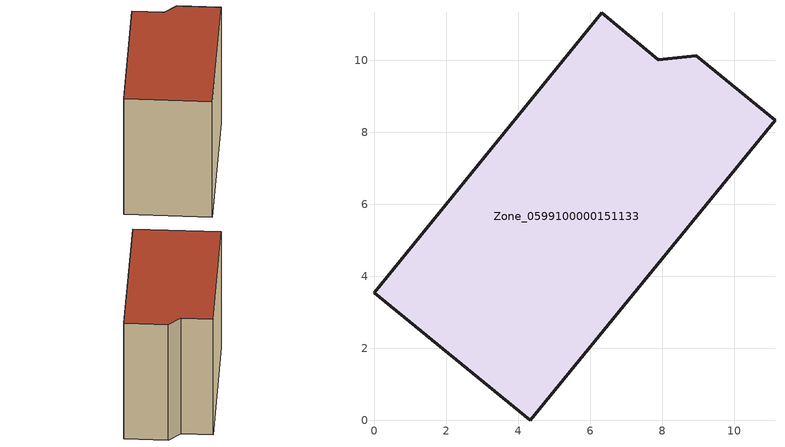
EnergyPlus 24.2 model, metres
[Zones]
Zone_0599100000151133
 floor ground (C_G): 4.33,0 0,3.54 6.31,11.32 7.88,10.02 8.94,10.13 11.13,8.34 z0
 wall outside (C_F): 11.13,8.34 8.94,10.13 7.88,10.02 6.31,11.32 0,3.54 4.33,0 11.13,8.34 z0:8.74
 roof outside (C_R): 0,3.54 4.33,0 11.13,8.34 8.94,10.13 7.88,10.02 6.31,11.32 z8.74
[BUILDING]
Pand.0599100000151133: North Axis=0; Terrain=City; Loads Convergence Tolerance Value=0.04; Temperature Convergence Tolerance Value=0.4; Solar Distribution=FullExterior; Maximum Number of Warmup Days=25; Minimum Number of Warmup Days=1
[Site:Location]
Rotterdam.The.Hague.AP_ZH_NLD Design_Conditions: Latitude=51.96; Longitude=4.45; Time Zone=1; Elevation=-4.5
[SITE:GROUNDTEMPERATURE:BUILDINGSURFACE]
18, 18, 18, 18, 18, 18, 18, 18, 18, 18, 18, 18
[MATERIAL] Thermal Absorptance=0.9; Solar Absorptance=0.7; Visible Absorptance=0.7
Name | Roughness | Thickness | Conductivity | Density | Specific Heat
G.TC.1946 | MediumSmooth | 0.15 | 1 | 540 | 1210
F.TC.1946 | Rough | 0.3 | 0.857143 | 1920 | 840
R.TC.1946 | MediumRough | 0.2 | 0.909091 | 1500 | 1000
[CONSTRUCTION]
C_G: G.TC.1946
C_F: F.TC.1946
C_R: R.TC.1946
[ZONE]
Zone_0599100000151133: Type=1; Multiplier=1; Ceiling Height=Autocalculate; Volume=Autocalculate; Floor Area=autocalculate; Part of Total Floor Area=Yes
[ZONEINFILTRATION:DESIGNFLOWRATE]
Infil_Zone_0599100000151133: Zone or ZoneList or Space or SpaceList=Zone_0599100000151133; Schedule=AlwaysOn; Design Flow Rate Calculation Method=Flow/Area; Flow Rate per Floor Area=0.003; Constant Term Coefficient=1; Temperature Term Coefficient=0; Velocity Term Coefficient=0; Velocity Squared Term Coefficient=0
[HVACTEMPLATE:ZONE:IDEALLOADSAIRSYSTEM]
Zone_0599100000151133: Maximum Heating Supply Air Temperature=50; Minimum Cooling Supply Air Temperature=13; Maximum Heating Supply Air Humidity Ratio=0.0156; Minimum Cooling Supply Air Humidity Ratio=0.0077; Heating Limit=NoLimit; Cooling Limit=NoLimit; Dehumidification Control Type=ConstantSensibleHeatRatio; Cooling Sensible Heat Ratio=0.7; Dehumidification Setpoint=60; Humidification Control Type=None; Humidification Setpoint=30; Outdoor Air Method=None; Outdoor Air Flow Rate per Person=0.00944; Outdoor Air Flow Rate per Zone Floor Area=0; Outdoor Air Flow Rate per Zone=0; Demand Controlled Ventilation Type=None; Outdoor Air Economizer Type=NoEconomizer; Heat Recovery Type=None; Sensible Heat Recovery Effectiveness=0.7; Latent Heat Recovery Effectiveness=0.65
[ZONECONTROL:THERMOSTAT]
ThermostatControl_Zone_0599100000151133: Zone or ZoneList=Zone_0599100000151133; Control Type Schedule=DualSetpointControlType; Control 1=Thermostat_Zone_0599100000151133; Temperature Difference Between Cutout And Setpoint=0
[THERMOSTATSETPOINT:DUALSETPOINT]
Thermostat_Zone_0599100000151133: Heating Setpoint Temperature Schedule=HeatingSetpoint_Zone_0599100000151133; Cooling Setpoint Temperature Schedule=CoolingSetpoint_Zone_0599100000151133
[SCHEDULE:COMPACT]
HeatingSetpoint_Zone_0599100000151133: Through: 12/31, For: AllDays, Until: 24:00, 21
CoolingSetpoint_Zone_0599100000151133: Through: 12/31, For: AllDays, Until: 24:00, 24
DualSetpointControlType: Through: 12/31, For: AllDays, Until: 24:00, 4
AlwaysOn: Through: 12/31, For: AllDays, Until: 24:00, 1
